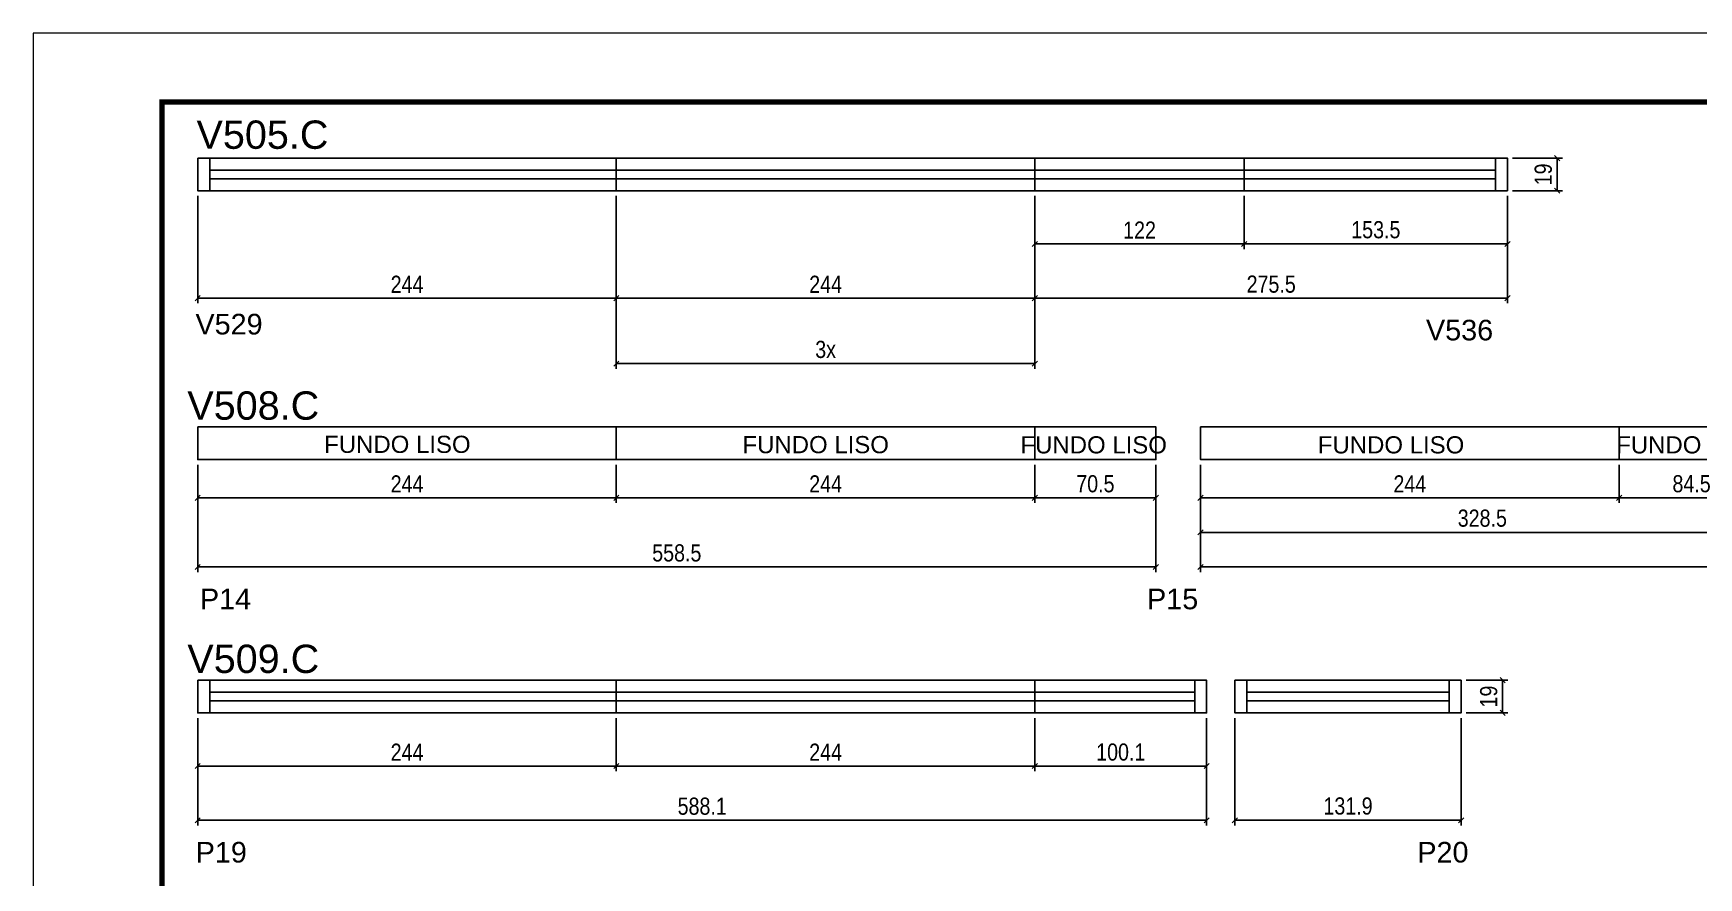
# Model space of a CAD drawing. Extents: x 2216 to 8470, y 226 to 4722.
# Drawn here: x 5400 to 6371, y 3081 to 3573 of the extents above; entities that cross this region are included whole.
import ezdxf

# ---------------------------------------------------------------- set-up
doc = ezdxf.new("R2010")
doc.units = 0
doc.linetypes.add('DASHED', pattern=[0.75, 0.5, -0.25])
doc.layers.add('00 - FELIPE', color=2, linetype='Continuous', plot=False)
for name, color, linetype in [('5', 5, 'Continuous'), ('COTA', 241, 'Continuous'), ('NOMENCLATURA', 7, 'Continuous'), ('Painéis', 200, 'Continuous'), ('SARR_2.2x7', 40, 'Continuous')]:
    doc.layers.add(name, color=color, linetype=linetype)
for name, color, linetype, lineweight in [('Folhas', 255, 'Continuous', 9), ('Romaneio', 3, 'Continuous', 13), ('SARRAFO DE PRESSAO', 251, 'DASHED', 9)]:
    doc.layers.add(name, color=color, linetype=linetype, lineweight=lineweight)
doc.styles.add('ARIAL', font='arial.ttf')
doc.styles.add('COTA TECNICA', font='techl___.ttf', dxfattribs={"height": 10})
doc.styles.add('COTA TECNICA-50', font='techl___.ttf', dxfattribs={"height": 10})
doc.styles.get("Standard").update_dxf_attribs({"font": 'arial.ttf'})
doc.dimstyles.new('COTA PAINEL-50', dxfattribs={"dimtxt": 10, "dimasz": 3, "dimexe": 3, "dimexo": 3, "dimgap": 3, "dimtad": 1, "dimdec": 1, "dimzin": 12, "dimdsep": 46, "dimtxsty": 'COTA TECNICA-50', "dimblk1": 'OBLIQUE', "dimblk2": 'OBLIQUE', "dimsah": 1, "dimcen": 0.9, "dimclrd": 4, "dimclre": 4, "dimclrt": 240, "dimadec": 1, "dimazin": 3, "dimtfac": 1, "dimtdec": 1, "dimtmove": 0, "dimatfit": 3, "dimfxl": 1, "dimtolj": 1, "dimtzin": 12, "dimarcsym": 0})
doc.dimstyles.new('PAINEL', dxfattribs={"dimtxt": 10, "dimasz": 3, "dimexe": 3, "dimexo": 3, "dimgap": 3, "dimtad": 1, "dimdec": 1, "dimzin": 12, "dimdsep": 46, "dimtxsty": 'COTA TECNICA', "dimblk1": 'OBLIQUE', "dimblk2": 'OBLIQUE', "dimsah": 1, "dimcen": 0.9, "dimclrd": 4, "dimclre": 4, "dimclrt": 240, "dimadec": 1, "dimazin": 3, "dimtfac": 1, "dimtdec": 1, "dimtmove": 0, "dimatfit": 3, "dimfxl": 1, "dimtolj": 1, "dimtzin": 12, "dimarcsym": 0})

# ---------------------------------------------------------------- blocks, each defined once
blk = doc.blocks.new('9999999999')
at = {"layer": 'Folhas'}
blk.add_lwpolyline([(98138.98, 34190.21), (99623.98, 34190.21), (99623.98, 35240.21), (98138.98, 35240.21)], close=True, dxfattribs=at)
at = {"layer": 'Folhas', "color": 30, "const_width": 3}
blk.add_lwpolyline([(98213.98, 34230.21), (99583.98, 34230.21), (99583.98, 35200.21), (98213.98, 35200.21)], close=True, dxfattribs=at)
blk = doc.blocks.new('_Oblique')
at = {"color": 0, "linetype": 'ByBlock', "lineweight": -2}
blk.add_line((-0.5, -0.5), (0.5, 0.5), dxfattribs=at)
blk = doc.blocks.new('*D50')
at = {"layer": 'Defpoints', "color": 0, "linetype": 'ByBlock', "transparency": 16777216}
for p in [(5495.55, 3481.56), (5739.55, 3481.56), (5739.55, 3418.99)]:
    blk.add_point(p, dxfattribs=at)
at = {"layer": 'Romaneio', "color": 4, "linetype": 'ByBlock', "lineweight": -2, "transparency": 16777216}
for p, q in [((5495.55, 3478.56), (5495.55, 3415.99)), ((5739.55, 3478.56), (5739.55, 3415.99)), ((5495.55, 3418.99), (5739.55, 3418.99))]:
    blk.add_line(p, q, dxfattribs=at)
at = {"layer": 'Romaneio', "color": 4, "linetype": 'ByBlock', "lineweight": -2, "transparency": 16777216, "xscale": 3, "yscale": 3, "zscale": 3, "rotation": 180}
blk.add_blockref('_Oblique', (5495.55, 3418.99), dxfattribs=at)
at = {"layer": 'Romaneio', "color": 4, "linetype": 'ByBlock', "lineweight": -2, "transparency": 16777216, "xscale": 3, "yscale": 3, "zscale": 3}
blk.add_blockref('_Oblique', (5739.55, 3418.99), dxfattribs=at)
at = {"layer": 'Romaneio', "color": 240, "linetype": 'ByBlock', "transparency": 16777216, "insert": (5617.55, 3427.07), "char_height": 10, "attachment_point": 5, "style": 'COTA TECNICA-50'}
blk.add_mtext('\\A1;244', dxfattribs=at)
blk = doc.blocks.new('*D51')
at = {"layer": 'Defpoints', "color": 0, "linetype": 'ByBlock', "transparency": 16777216}
for p in [(5739.55, 3481.56), (5983.55, 3481.56), (5983.55, 3418.99)]:
    blk.add_point(p, dxfattribs=at)
at = {"layer": 'Romaneio', "color": 4, "linetype": 'ByBlock', "lineweight": -2, "transparency": 16777216}
for p, q in [((5739.55, 3478.56), (5739.55, 3415.99)), ((5983.55, 3478.56), (5983.55, 3415.99)), ((5739.55, 3418.99), (5983.55, 3418.99))]:
    blk.add_line(p, q, dxfattribs=at)
at = {"layer": 'Romaneio', "color": 4, "linetype": 'ByBlock', "lineweight": -2, "transparency": 16777216, "xscale": 3, "yscale": 3, "zscale": 3, "rotation": 180}
blk.add_blockref('_Oblique', (5739.55, 3418.99), dxfattribs=at)
at = {"layer": 'Romaneio', "color": 4, "linetype": 'ByBlock', "lineweight": -2, "transparency": 16777216, "xscale": 3, "yscale": 3, "zscale": 3}
blk.add_blockref('_Oblique', (5983.55, 3418.99), dxfattribs=at)
at = {"layer": 'Romaneio', "color": 240, "linetype": 'ByBlock', "transparency": 16777216, "insert": (5861.55, 3427.07), "char_height": 10, "attachment_point": 5, "style": 'COTA TECNICA-50'}
blk.add_mtext('\\A1;244', dxfattribs=at)
blk = doc.blocks.new('*D175')
at = {"layer": 'COTA', "color": 4, "linetype": 'ByBlock', "lineweight": -2, "transparency": 16777216}
for p, q in [((5739.55, 3478.56), (5739.55, 3377.85)), ((5983.55, 3478.56), (5983.55, 3377.85)), ((5739.55, 3380.85), (5983.55, 3380.85))]:
    blk.add_line(p, q, dxfattribs=at)
at = {"layer": 'Defpoints', "color": 0, "linetype": 'ByBlock', "transparency": 16777216}
for p in [(5739.55, 3481.56), (5983.55, 3481.56), (5983.55, 3380.85)]:
    blk.add_point(p, dxfattribs=at)
at = {"layer": 'COTA', "color": 4, "linetype": 'ByBlock', "lineweight": -2, "transparency": 16777216, "xscale": 3, "yscale": 3, "zscale": 3, "rotation": 180}
blk.add_blockref('_Oblique', (5739.55, 3380.85), dxfattribs=at)
at = {"layer": 'COTA', "color": 4, "linetype": 'ByBlock', "lineweight": -2, "transparency": 16777216, "xscale": 3, "yscale": 3, "zscale": 3}
blk.add_blockref('_Oblique', (5983.55, 3380.85), dxfattribs=at)
at = {"layer": 'COTA', "color": 240, "linetype": 'ByBlock', "transparency": 16777216, "insert": (5861.55, 3389.07), "char_height": 10, "attachment_point": 5, "style": 'COTA TECNICA-50'}
blk.add_mtext('\\A1;3x', dxfattribs=at)
blk = doc.blocks.new('*D176')
at = {"layer": 'Defpoints', "color": 0, "linetype": 'ByBlock', "transparency": 16777216}
for p in [(5983.55, 3481.56), (6105.55, 3481.56), (6105.55, 3450.57)]:
    blk.add_point(p, dxfattribs=at)
at = {"layer": 'Romaneio', "color": 4, "linetype": 'ByBlock', "lineweight": -2, "transparency": 16777216}
for p, q in [((5983.55, 3478.56), (5983.55, 3447.57)), ((6105.55, 3478.56), (6105.55, 3447.57)), ((5983.55, 3450.57), (6105.55, 3450.57))]:
    blk.add_line(p, q, dxfattribs=at)
at = {"layer": 'Romaneio', "color": 4, "linetype": 'ByBlock', "lineweight": -2, "transparency": 16777216, "xscale": 3, "yscale": 3, "zscale": 3}
for p, rotation in [((5983.55, 3450.57), 180.0000727987055), ((6105.55, 3450.57), 7.27987054382e-05)]:
    blk.add_blockref('_Oblique', p, dxfattribs=dict(at, rotation=rotation))
at = {"layer": 'Romaneio', "color": 240, "linetype": 'ByBlock', "transparency": 16777216, "insert": (6044.55, 3458.63), "char_height": 10, "attachment_point": 5, "rotation": 0.00007, "style": 'COTA TECNICA-50'}
blk.add_mtext('\\A1;122', dxfattribs=at)
blk = doc.blocks.new('*D177')
at = {"layer": 'Defpoints', "color": 0, "linetype": 'ByBlock', "transparency": 16777216}
for p in [(6105.55, 3481.56), (6259.05, 3481.56), (6259.05, 3450.57)]:
    blk.add_point(p, dxfattribs=at)
at = {"layer": 'Romaneio', "color": 4, "linetype": 'ByBlock', "lineweight": -2, "transparency": 16777216}
for p, q in [((6105.55, 3478.56), (6105.55, 3447.57)), ((6259.05, 3478.56), (6259.05, 3447.57)), ((6105.55, 3450.57), (6259.05, 3450.57))]:
    blk.add_line(p, q, dxfattribs=at)
at = {"layer": 'Romaneio', "color": 4, "linetype": 'ByBlock', "lineweight": -2, "transparency": 16777216, "xscale": 3, "yscale": 3, "zscale": 3, "rotation": 180}
blk.add_blockref('_Oblique', (6105.55, 3450.57), dxfattribs=at)
at = {"layer": 'Romaneio', "color": 4, "linetype": 'ByBlock', "lineweight": -2, "transparency": 16777216, "xscale": 3, "yscale": 3, "zscale": 3}
blk.add_blockref('_Oblique', (6259.05, 3450.57), dxfattribs=at)
at = {"layer": 'Romaneio', "color": 240, "linetype": 'ByBlock', "transparency": 16777216, "insert": (6182.3, 3458.79), "char_height": 10, "attachment_point": 5, "style": 'COTA TECNICA-50'}
blk.add_mtext('\\A1;153.5', dxfattribs=at)
blk = doc.blocks.new('*D178')
at = {"layer": 'COTA', "color": 4, "linetype": 'ByBlock', "lineweight": -2, "transparency": 16777216}
for p, q in [((5983.55, 3478.56), (5983.55, 3415.99)), ((6259.05, 3478.56), (6259.05, 3415.99)), ((6259.05, 3418.99), (5983.55, 3418.99))]:
    blk.add_line(p, q, dxfattribs=at)
at = {"layer": 'Defpoints', "color": 0, "linetype": 'ByBlock', "transparency": 16777216}
for p in [(5983.55, 3481.56), (6259.05, 3481.56), (5983.55, 3418.99)]:
    blk.add_point(p, dxfattribs=at)
at = {"layer": 'COTA', "color": 4, "linetype": 'ByBlock', "lineweight": -2, "transparency": 16777216, "xscale": 3, "yscale": 3, "zscale": 3, "rotation": 180}
blk.add_blockref('_Oblique', (5983.55, 3418.99), dxfattribs=at)
at = {"layer": 'COTA', "color": 4, "linetype": 'ByBlock', "lineweight": -2, "transparency": 16777216, "xscale": 3, "yscale": 3, "zscale": 3}
blk.add_blockref('_Oblique', (6259.05, 3418.99), dxfattribs=at)
at = {"layer": 'COTA', "color": 240, "linetype": 'ByBlock', "transparency": 16777216, "insert": (6121.3, 3427.1), "char_height": 10, "attachment_point": 5, "style": 'COTA TECNICA-50'}
blk.add_mtext('\\A1;275.5', dxfattribs=at)
blk = doc.blocks.new('*D179')
at = {"layer": 'COTA', "color": 4, "linetype": 'ByBlock', "lineweight": -2, "transparency": 16777216}
for p, q in [((6262.05, 3500.56), (6291.02, 3500.56)), ((6288.02, 3481.56), (6288.02, 3500.56)), ((6262.05, 3481.56), (6291.02, 3481.56))]:
    blk.add_line(p, q, dxfattribs=at)
at = {"layer": 'Defpoints', "color": 0, "linetype": 'ByBlock', "transparency": 16777216}
for p in [(6259.05, 3500.56), (6288.02, 3500.56), (6259.05, 3481.56)]:
    blk.add_point(p, dxfattribs=at)
at = {"layer": 'COTA', "color": 4, "linetype": 'ByBlock', "lineweight": -2, "transparency": 16777216, "xscale": 3, "yscale": 3, "zscale": 3}
for p, rotation in [((6288.02, 3500.56), 90), ((6288.02, 3481.56), 270)]:
    blk.add_blockref('_Oblique', p, dxfattribs=dict(at, rotation=rotation))
at = {"layer": 'COTA', "color": 240, "linetype": 'ByBlock', "transparency": 16777216, "insert": (6279.93, 3491.06), "char_height": 10, "attachment_point": 5, "rotation": 90, "style": 'COTA TECNICA-50'}
blk.add_mtext('\\A1;19', dxfattribs=at)
blk = doc.blocks.new('*D180')
at = {"layer": 'COTA', "color": 4, "linetype": 'ByBlock', "lineweight": -2, "transparency": 16777216}
for p, q in [((5983.55, 3321.96), (5983.55, 3299.71)), ((6054.08, 3321.96), (6054.08, 3299.71)), ((5983.55, 3302.71), (6054.08, 3302.71))]:
    blk.add_line(p, q, dxfattribs=at)
at = {"layer": 'Defpoints', "color": 0, "linetype": 'ByBlock', "transparency": 16777216}
for p in [(5983.55, 3324.96), (6054.08, 3324.96), (6054.08, 3302.71)]:
    blk.add_point(p, dxfattribs=at)
at = {"layer": 'COTA', "color": 4, "linetype": 'ByBlock', "lineweight": -2, "transparency": 16777216, "xscale": 3, "yscale": 3, "zscale": 3, "rotation": 180}
blk.add_blockref('_Oblique', (5983.55, 3302.71), dxfattribs=at)
at = {"layer": 'COTA', "color": 4, "linetype": 'ByBlock', "lineweight": -2, "transparency": 16777216, "xscale": 3, "yscale": 3, "zscale": 3}
blk.add_blockref('_Oblique', (6054.08, 3302.71), dxfattribs=at)
at = {"layer": 'COTA', "color": 240, "linetype": 'ByBlock', "transparency": 16777216, "insert": (6018.81, 3310.82), "char_height": 10, "attachment_point": 5, "style": 'COTA TECNICA-50'}
blk.add_mtext('\\A1;70.5', dxfattribs=at)
blk = doc.blocks.new('*D181')
at = {"layer": 'Defpoints', "color": 0, "linetype": 'ByBlock', "transparency": 16777216}
for p in [(5495.55, 3324.96), (5739.55, 3324.96), (5739.55, 3302.71)]:
    blk.add_point(p, dxfattribs=at)
at = {"layer": 'Romaneio', "color": 4, "linetype": 'ByBlock', "lineweight": -2, "transparency": 16777216}
for p, q in [((5495.55, 3321.96), (5495.55, 3299.71)), ((5739.55, 3321.96), (5739.55, 3299.71)), ((5495.55, 3302.71), (5739.55, 3302.71))]:
    blk.add_line(p, q, dxfattribs=at)
at = {"layer": 'Romaneio', "color": 4, "linetype": 'ByBlock', "lineweight": -2, "transparency": 16777216, "xscale": 3, "yscale": 3, "zscale": 3, "rotation": 180}
blk.add_blockref('_Oblique', (5495.55, 3302.71), dxfattribs=at)
at = {"layer": 'Romaneio', "color": 4, "linetype": 'ByBlock', "lineweight": -2, "transparency": 16777216, "xscale": 3, "yscale": 3, "zscale": 3}
blk.add_blockref('_Oblique', (5739.55, 3302.71), dxfattribs=at)
at = {"layer": 'Romaneio', "color": 240, "linetype": 'ByBlock', "transparency": 16777216, "insert": (5617.55, 3310.78), "char_height": 10, "attachment_point": 5, "style": 'COTA TECNICA-50'}
blk.add_mtext('\\A1;244', dxfattribs=at)
blk = doc.blocks.new('*D52')
at = {"layer": 'Defpoints', "color": 0, "linetype": 'ByBlock', "transparency": 16777216}
for p in [(5739.55, 3324.96), (5983.55, 3324.96), (5983.55, 3302.71)]:
    blk.add_point(p, dxfattribs=at)
at = {"layer": 'Romaneio', "color": 4, "linetype": 'ByBlock', "lineweight": -2, "transparency": 16777216}
for p, q in [((5739.55, 3321.96), (5739.55, 3299.71)), ((5983.55, 3321.96), (5983.55, 3299.71)), ((5739.55, 3302.71), (5983.55, 3302.71))]:
    blk.add_line(p, q, dxfattribs=at)
at = {"layer": 'Romaneio', "color": 4, "linetype": 'ByBlock', "lineweight": -2, "transparency": 16777216, "xscale": 3, "yscale": 3, "zscale": 3, "rotation": 180}
blk.add_blockref('_Oblique', (5739.55, 3302.71), dxfattribs=at)
at = {"layer": 'Romaneio', "color": 4, "linetype": 'ByBlock', "lineweight": -2, "transparency": 16777216, "xscale": 3, "yscale": 3, "zscale": 3}
blk.add_blockref('_Oblique', (5983.55, 3302.71), dxfattribs=at)
at = {"layer": 'Romaneio', "color": 240, "linetype": 'ByBlock', "transparency": 16777216, "insert": (5861.55, 3310.78), "char_height": 10, "attachment_point": 5, "style": 'COTA TECNICA-50'}
blk.add_mtext('\\A1;244', dxfattribs=at)
blk = doc.blocks.new('*D53')
at = {"layer": 'COTA', "color": 4, "linetype": 'ByBlock', "lineweight": -2, "transparency": 16777216}
for p, q in [((5495.55, 3321.96), (5495.55, 3259.39)), ((6054.08, 3321.96), (6054.08, 3259.39)), ((6054.08, 3262.39), (5495.55, 3262.39))]:
    blk.add_line(p, q, dxfattribs=at)
at = {"layer": 'Defpoints', "color": 0, "linetype": 'ByBlock', "transparency": 16777216}
for p in [(5495.55, 3324.96), (6054.08, 3324.96), (5495.55, 3262.39)]:
    blk.add_point(p, dxfattribs=at)
at = {"layer": 'COTA', "color": 4, "linetype": 'ByBlock', "lineweight": -2, "transparency": 16777216, "xscale": 3, "yscale": 3, "zscale": 3, "rotation": 180}
blk.add_blockref('_Oblique', (5495.55, 3262.39), dxfattribs=at)
at = {"layer": 'COTA', "color": 4, "linetype": 'ByBlock', "lineweight": -2, "transparency": 16777216, "xscale": 3, "yscale": 3, "zscale": 3}
blk.add_blockref('_Oblique', (6054.08, 3262.39), dxfattribs=at)
at = {"layer": 'COTA', "color": 240, "linetype": 'ByBlock', "transparency": 16777216, "insert": (5774.81, 3270.52), "char_height": 10, "attachment_point": 5, "style": 'COTA TECNICA-50'}
blk.add_mtext('\\A1;558.5', dxfattribs=at)
blk = doc.blocks.new('*D183')
at = {"layer": 'Defpoints', "color": 0, "linetype": 'ByBlock', "transparency": 16777216}
for p in [(6080.12, 3324.96), (6324.12, 3324.96), (6324.12, 3302.71)]:
    blk.add_point(p, dxfattribs=at)
at = {"layer": 'Romaneio', "color": 4, "linetype": 'ByBlock', "lineweight": -2, "transparency": 16777216}
for p, q in [((6080.12, 3321.96), (6080.12, 3299.71)), ((6324.12, 3321.96), (6324.12, 3299.71)), ((6080.12, 3302.71), (6324.12, 3302.71))]:
    blk.add_line(p, q, dxfattribs=at)
at = {"layer": 'Romaneio', "color": 4, "linetype": 'ByBlock', "lineweight": -2, "transparency": 16777216, "xscale": 3, "yscale": 3, "zscale": 3, "rotation": 180}
blk.add_blockref('_Oblique', (6080.12, 3302.71), dxfattribs=at)
at = {"layer": 'Romaneio', "color": 4, "linetype": 'ByBlock', "lineweight": -2, "transparency": 16777216, "xscale": 3, "yscale": 3, "zscale": 3}
blk.add_blockref('_Oblique', (6324.12, 3302.71), dxfattribs=at)
at = {"layer": 'Romaneio', "color": 240, "linetype": 'ByBlock', "transparency": 16777216, "insert": (6202.12, 3310.78), "char_height": 10, "attachment_point": 5, "style": 'COTA TECNICA-50'}
blk.add_mtext('\\A1;244', dxfattribs=at)
blk = doc.blocks.new('*D55')
at = {"layer": 'COTA', "color": 4, "linetype": 'ByBlock', "lineweight": -2, "transparency": 16777216}
for p, q in [((6080.12, 3321.96), (6080.12, 3259.39)), ((6790.15, 3321.96), (6790.15, 3259.39)), ((6790.15, 3262.39), (6080.12, 3262.39))]:
    blk.add_line(p, q, dxfattribs=at)
at = {"layer": 'Defpoints', "color": 0, "linetype": 'ByBlock', "transparency": 16777216}
for p in [(6080.12, 3324.96), (6790.15, 3324.96), (6080.12, 3262.39)]:
    blk.add_point(p, dxfattribs=at)
at = {"layer": 'COTA', "color": 4, "linetype": 'ByBlock', "lineweight": -2, "transparency": 16777216, "xscale": 3, "yscale": 3, "zscale": 3, "rotation": 180}
blk.add_blockref('_Oblique', (6080.12, 3262.39), dxfattribs=at)
at = {"layer": 'COTA', "color": 4, "linetype": 'ByBlock', "lineweight": -2, "transparency": 16777216, "xscale": 3, "yscale": 3, "zscale": 3}
blk.add_blockref('_Oblique', (6790.15, 3262.39), dxfattribs=at)
at = {"layer": 'COTA', "color": 240, "linetype": 'ByBlock', "transparency": 16777216, "insert": (6435.14, 3270.49), "char_height": 10, "attachment_point": 5, "style": 'COTA TECNICA-50'}
blk.add_mtext('\\A1;710', dxfattribs=at)
blk = doc.blocks.new('*D185')
at = {"layer": 'COTA', "color": 4, "linetype": 'ByBlock', "lineweight": -2, "transparency": 16777216}
for p, q in [((5983.55, 3174.42), (5983.55, 3143.43)), ((6083.68, 3174.42), (6083.68, 3143.43)), ((5983.55, 3146.43), (6083.68, 3146.43))]:
    blk.add_line(p, q, dxfattribs=at)
at = {"layer": 'Defpoints', "color": 0, "linetype": 'ByBlock', "transparency": 16777216}
for p in [(5983.55, 3177.42), (6083.68, 3177.42), (6083.68, 3146.43)]:
    blk.add_point(p, dxfattribs=at)
at = {"layer": 'COTA', "color": 4, "linetype": 'ByBlock', "lineweight": -2, "transparency": 16777216, "xscale": 3, "yscale": 3, "zscale": 3, "rotation": 180}
blk.add_blockref('_Oblique', (5983.55, 3146.43), dxfattribs=at)
at = {"layer": 'COTA', "color": 4, "linetype": 'ByBlock', "lineweight": -2, "transparency": 16777216, "xscale": 3, "yscale": 3, "zscale": 3}
blk.add_blockref('_Oblique', (6083.68, 3146.43), dxfattribs=at)
at = {"layer": 'COTA', "color": 240, "linetype": 'ByBlock', "transparency": 16777216, "insert": (6033.61, 3154.53), "char_height": 10, "attachment_point": 5, "style": 'COTA TECNICA-50'}
blk.add_mtext('\\A1;100.1', dxfattribs=at)
blk = doc.blocks.new('*D125')
at = {"layer": 'Defpoints', "color": 0, "linetype": 'ByBlock', "transparency": 16777216}
for p in [(5495.55, 3177.42), (5739.55, 3177.42), (5739.55, 3146.43)]:
    blk.add_point(p, dxfattribs=at)
at = {"layer": 'Romaneio', "color": 4, "linetype": 'ByBlock', "lineweight": -2, "transparency": 16777216}
for p, q in [((5495.55, 3174.42), (5495.55, 3143.43)), ((5739.55, 3174.42), (5739.55, 3143.43)), ((5495.55, 3146.43), (5739.55, 3146.43))]:
    blk.add_line(p, q, dxfattribs=at)
at = {"layer": 'Romaneio', "color": 4, "linetype": 'ByBlock', "lineweight": -2, "transparency": 16777216, "xscale": 3, "yscale": 3, "zscale": 3, "rotation": 180}
blk.add_blockref('_Oblique', (5495.55, 3146.43), dxfattribs=at)
at = {"layer": 'Romaneio', "color": 4, "linetype": 'ByBlock', "lineweight": -2, "transparency": 16777216, "xscale": 3, "yscale": 3, "zscale": 3}
blk.add_blockref('_Oblique', (5739.55, 3146.43), dxfattribs=at)
at = {"layer": 'Romaneio', "color": 240, "linetype": 'ByBlock', "transparency": 16777216, "insert": (5617.55, 3154.51), "char_height": 10, "attachment_point": 5, "style": 'COTA TECNICA-50'}
blk.add_mtext('\\A1;244', dxfattribs=at)
blk = doc.blocks.new('*D14')
at = {"layer": 'Defpoints', "color": 0, "linetype": 'ByBlock', "transparency": 16777216}
for p in [(5739.55, 3177.42), (5983.55, 3177.42), (5983.55, 3146.43)]:
    blk.add_point(p, dxfattribs=at)
at = {"layer": 'Romaneio', "color": 4, "linetype": 'ByBlock', "lineweight": -2, "transparency": 16777216}
for p, q in [((5739.55, 3174.42), (5739.55, 3143.43)), ((5983.55, 3174.42), (5983.55, 3143.43)), ((5739.55, 3146.43), (5983.55, 3146.43))]:
    blk.add_line(p, q, dxfattribs=at)
at = {"layer": 'Romaneio', "color": 4, "linetype": 'ByBlock', "lineweight": -2, "transparency": 16777216, "xscale": 3, "yscale": 3, "zscale": 3, "rotation": 180}
blk.add_blockref('_Oblique', (5739.55, 3146.43), dxfattribs=at)
at = {"layer": 'Romaneio', "color": 4, "linetype": 'ByBlock', "lineweight": -2, "transparency": 16777216, "xscale": 3, "yscale": 3, "zscale": 3}
blk.add_blockref('_Oblique', (5983.55, 3146.43), dxfattribs=at)
at = {"layer": 'Romaneio', "color": 240, "linetype": 'ByBlock', "transparency": 16777216, "insert": (5861.55, 3154.51), "char_height": 10, "attachment_point": 5, "style": 'COTA TECNICA-50'}
blk.add_mtext('\\A1;244', dxfattribs=at)
blk = doc.blocks.new('*D15')
at = {"layer": 'COTA', "color": 4, "linetype": 'ByBlock', "lineweight": -2, "transparency": 16777216}
for p, q in [((5495.55, 3174.42), (5495.55, 3111.86)), ((6083.68, 3174.42), (6083.68, 3111.86)), ((6083.68, 3114.86), (5495.55, 3114.86))]:
    blk.add_line(p, q, dxfattribs=at)
at = {"layer": 'Defpoints', "color": 0, "linetype": 'ByBlock', "transparency": 16777216}
for p in [(5495.55, 3177.42), (6083.68, 3177.42), (5495.55, 3114.86)]:
    blk.add_point(p, dxfattribs=at)
at = {"layer": 'COTA', "color": 4, "linetype": 'ByBlock', "lineweight": -2, "transparency": 16777216, "xscale": 3, "yscale": 3, "zscale": 3, "rotation": 180}
blk.add_blockref('_Oblique', (5495.55, 3114.86), dxfattribs=at)
at = {"layer": 'COTA', "color": 4, "linetype": 'ByBlock', "lineweight": -2, "transparency": 16777216, "xscale": 3, "yscale": 3, "zscale": 3}
blk.add_blockref('_Oblique', (6083.68, 3114.86), dxfattribs=at)
at = {"layer": 'COTA', "color": 240, "linetype": 'ByBlock', "transparency": 16777216, "insert": (5789.61, 3122.99), "char_height": 10, "attachment_point": 5, "style": 'COTA TECNICA-50'}
blk.add_mtext('\\A1;588.1', dxfattribs=at)
blk = doc.blocks.new('*D126')
at = {"layer": 'Defpoints', "color": 0, "linetype": 'ByBlock', "transparency": 16777216}
for p in [(6100.14, 3177.42), (6232.04, 3177.42), (6100.14, 3114.86)]:
    blk.add_point(p, dxfattribs=at)
at = {"layer": 'Romaneio', "color": 4, "linetype": 'ByBlock', "lineweight": -2, "transparency": 16777216}
for p, q in [((6100.14, 3174.42), (6100.14, 3111.86)), ((6232.04, 3174.42), (6232.04, 3111.86)), ((6232.04, 3114.86), (6100.14, 3114.86))]:
    blk.add_line(p, q, dxfattribs=at)
at = {"layer": 'Romaneio', "color": 4, "linetype": 'ByBlock', "lineweight": -2, "transparency": 16777216, "xscale": 3, "yscale": 3, "zscale": 3}
for p, rotation in [((6100.14, 3114.86), 180.0000000138623), ((6232.04, 3114.86), 1.38623513e-08)]:
    blk.add_blockref('_Oblique', p, dxfattribs=dict(at, rotation=rotation))
at = {"layer": 'Romaneio', "color": 240, "linetype": 'ByBlock', "transparency": 16777216, "insert": (6166.09, 3123.11), "char_height": 10, "attachment_point": 5, "rotation": 0, "style": 'COTA TECNICA-50'}
blk.add_mtext('\\A1;131.9', dxfattribs=at)
blk = doc.blocks.new('*D127')
at = {"layer": 'COTA', "color": 4, "linetype": 'ByBlock', "lineweight": -2, "transparency": 16777216}
for p, q in [((6235.04, 3196.42), (6259.22, 3196.42)), ((6256.22, 3177.42), (6256.22, 3196.42)), ((6235.04, 3177.42), (6259.22, 3177.42))]:
    blk.add_line(p, q, dxfattribs=at)
at = {"layer": 'Defpoints', "color": 0, "linetype": 'ByBlock', "transparency": 16777216}
for p in [(6232.04, 3196.42), (6256.22, 3196.42), (6232.04, 3177.42)]:
    blk.add_point(p, dxfattribs=at)
at = {"layer": 'COTA', "color": 4, "linetype": 'ByBlock', "lineweight": -2, "transparency": 16777216, "xscale": 3, "yscale": 3, "zscale": 3}
for p, rotation in [((6256.22, 3196.42), 90), ((6256.22, 3177.42), 270)]:
    blk.add_blockref('_Oblique', p, dxfattribs=dict(at, rotation=rotation))
at = {"layer": 'COTA', "color": 240, "linetype": 'ByBlock', "transparency": 16777216, "insert": (6248.13, 3186.92), "char_height": 10, "attachment_point": 5, "rotation": 90, "style": 'COTA TECNICA-50'}
blk.add_mtext('\\A1;19', dxfattribs=at)
blk = doc.blocks.new('*D221')
at = {"layer": '00 - FELIPE', "color": 4, "lineweight": -2, "transparency": 16777216}
for p, q in [((6408.62, 3321.96), (6408.62, 3279.53)), ((6080.12, 3279.96), (6080.12, 3285.53)), ((6080.12, 3282.53), (6408.62, 3282.53))]:
    blk.add_line(p, q, dxfattribs=at)
at = {"layer": 'Defpoints', "color": 0, "transparency": 16777216}
for p in [(6408.62, 3324.96), (6408.62, 3282.53), (6080.12, 3276.96)]:
    blk.add_point(p, dxfattribs=at)
at = {"layer": '00 - FELIPE', "color": 4, "lineweight": -2, "transparency": 16777216, "xscale": 3, "yscale": 3, "zscale": 3, "rotation": 180}
blk.add_blockref('_Oblique', (6080.12, 3282.53), dxfattribs=at)
at = {"layer": '00 - FELIPE', "color": 4, "lineweight": -2, "transparency": 16777216, "xscale": 3, "yscale": 3, "zscale": 3}
blk.add_blockref('_Oblique', (6408.62, 3282.53), dxfattribs=at)
at = {"layer": '00 - FELIPE', "color": 240, "transparency": 16777216, "insert": (6244.37, 3290.77), "char_height": 10, "attachment_point": 5, "style": 'COTA TECNICA'}
blk.add_mtext('\\A1;328.5', dxfattribs=at)
blk = doc.blocks.new('*D223')
at = {"layer": '00 - FELIPE', "color": 4, "lineweight": -2, "transparency": 16777216}
for p, q in [((6324.12, 3321.96), (6324.12, 3299.71)), ((6408.62, 3321.96), (6408.62, 3299.71)), ((6324.12, 3302.71), (6408.62, 3302.71))]:
    blk.add_line(p, q, dxfattribs=at)
at = {"layer": 'Defpoints', "color": 0, "transparency": 16777216}
for p in [(6324.12, 3324.96), (6408.62, 3324.96), (6408.62, 3302.71)]:
    blk.add_point(p, dxfattribs=at)
at = {"layer": '00 - FELIPE', "color": 4, "lineweight": -2, "transparency": 16777216, "xscale": 3, "yscale": 3, "zscale": 3, "rotation": 180}
blk.add_blockref('_Oblique', (6324.12, 3302.71), dxfattribs=at)
at = {"layer": '00 - FELIPE', "color": 4, "lineweight": -2, "transparency": 16777216, "xscale": 3, "yscale": 3, "zscale": 3}
blk.add_blockref('_Oblique', (6408.62, 3302.71), dxfattribs=at)
at = {"layer": '00 - FELIPE', "color": 240, "transparency": 16777216, "insert": (6366.37, 3310.84), "char_height": 10, "attachment_point": 5, "style": 'COTA TECNICA'}
blk.add_mtext('\\A1;84.5', dxfattribs=at)

msp = doc.modelspace()

# ---------------------------------------------------------------- linework, layer by layer
at = {"layer": 'Painéis', "linetype": 'Continuous'}
for points in [[(5495.55, 3500.56), (5739.55, 3500.56), (5739.55, 3481.56), (5495.55, 3481.56)], [(5739.55, 3500.56), (5983.55, 3500.56), (5983.55, 3481.56), (5739.55, 3481.56)], [(5983.55, 3500.56), (6105.55, 3500.56), (6105.55, 3481.56), (5983.55, 3481.56)], [(6105.55, 3481.56), (6259.05, 3481.56), (6259.05, 3500.56), (6105.55, 3500.56)], [(5495.55, 3343.96), (5739.55, 3343.96), (5739.55, 3324.96), (5495.55, 3324.96)], [(5739.55, 3343.96), (5983.55, 3343.96), (5983.55, 3324.96), (5739.55, 3324.96)], [(6080.12, 3343.96), (6324.12, 3343.96), (6324.12, 3324.96), (6080.12, 3324.96)], [(6324.12, 3343.96), (6408.62, 3343.96), (6408.62, 3324.96), (6324.12, 3324.96)], [(5495.55, 3196.42), (5739.55, 3196.42), (5739.55, 3177.42), (5495.55, 3177.42)], [(5739.55, 3196.42), (5983.55, 3196.42), (5983.55, 3177.42), (5739.55, 3177.42)], [(6100.14, 3196.42), (6232.04, 3196.42), (6232.04, 3177.42), (6100.14, 3177.42)]]:
    msp.add_lwpolyline(points, close=True, dxfattribs=at)
at = {"layer": 'Painéis', "linetype": 'ByBlock'}
for points in [[(5983.55, 3343.96), (6054.08, 3343.96), (6054.08, 3324.96), (5983.55, 3324.96)], [(5983.55, 3196.42), (6083.68, 3196.42), (6083.68, 3177.42), (5983.55, 3177.42)]]:
    msp.add_lwpolyline(points, close=True, dxfattribs=at)
at = {"layer": 'SARR_2.2x7', "linetype": 'Continuous'}
for p, q in [((5502.55, 3500.56), (5502.55, 3481.56)), ((6252.05, 3500.56), (6252.05, 3481.56)), ((5739.55, 3493.56), (5502.55, 3493.56)), ((5502.55, 3488.56), (5739.55, 3488.56)), ((5983.55, 3493.56), (5739.55, 3493.56)), ((5739.55, 3488.56), (5983.55, 3488.56)), ((6252.05, 3493.56), (5983.55, 3493.56)), ((5983.55, 3488.56), (6252.05, 3488.56)), ((5502.55, 3196.42), (5502.55, 3177.42)), ((6076.71, 3196.42), (6076.71, 3177.42)), ((6107.14, 3196.42), (6107.14, 3177.42)), ((6225.04, 3196.42), (6225.04, 3177.42)), ((5739.55, 3189.42), (5502.55, 3189.42)), ((5502.55, 3184.42), (5739.55, 3184.42)), ((5983.55, 3189.42), (5739.55, 3189.42)), ((5739.55, 3184.42), (5983.55, 3184.42)), ((5983.55, 3189.42), (6076.71, 3189.42)), ((6076.71, 3184.42), (5983.55, 3184.42)), ((6107.14, 3189.42), (6225.04, 3189.42)), ((6225.04, 3184.42), (6107.14, 3184.42))]:
    msp.add_line(p, q, dxfattribs=at)

# ---------------------------------------------------------------- block references
at = {"layer": 'SARRAFO DE PRESSAO', "color": 6, "linetype": 'ByBlock'}
msp.add_blockref('9999999999', (-92739.29, -31666.96), dxfattribs=at)

# ---------------------------------------------------------------- texts
at = {"color": 0, "linetype": 'Continuous', "ltscale": 5, "style": 'ARIAL'}
for p in [(5569.23, 3328.84), (5813.09, 3328.66), (5975.14, 3328.54), (6148.48, 3328.54), (6322.42, 3328.54)]:
    msp.add_text('FUNDO LISO', height=10, dxfattribs=at).set_placement(p)
at = {"layer": '5', "linetype": 'Continuous'}
for s, p in [('V529', (5494.21, 3397.85)), ('V536', (6211.54, 3394.38)), ('P14', (5496.84, 3237.77)), ('P15', (6048.93, 3237.77)), ('P19', (5494.35, 3090.24)), ('P20', (6206.5, 3090.24))]:
    msp.add_text(s, height=12, rotation=359.99996, dxfattribs=at).set_placement(p)
at = {"layer": 'NOMENCLATURA', "linetype": 'Continuous'}
for s, p in [('V505.C', (5494.83, 3505.97)), ('V508.C', (5489.48, 3348.18)), ('V509.C', (5489.48, 3200.64))]:
    msp.add_text(s, height=16.5, dxfattribs=at).set_placement(p)

# ---------------------------------------------------------------- dimensions: what is measured, and where the dimension line sits
at = {"layer": '00 - FELIPE'}
for base, p1, picture, middle in [((6408.62, 3282.53), (6080.12, 3276.96), '*D221', (6244.37, 3290.77)), ((6408.62, 3302.71), (6324.12, 3324.96), '*D223', (6366.37, 3310.84))]:
    dim = msp.add_linear_dim(base=base, p1=p1, p2=(6408.62, 3324.96), dimstyle='PAINEL', dxfattribs=at)
    dim.commit()
    dim.dimension.update_dxf_attribs({"geometry": picture, "text_midpoint": middle})
at = {"layer": 'COTA', "linetype": 'ByBlock'}
for base, p1, p2, picture, middle in [((6288.02, 3500.56), (6259.05, 3481.56), (6259.05, 3500.56), '*D179', (6279.93, 3491.06)), ((6256.22, 3196.42), (6232.04, 3177.42), (6232.04, 3196.42), '*D127', (6248.13, 3186.92))]:
    dim = msp.add_linear_dim(base=base, p1=p1, p2=p2, angle=90, dimstyle='COTA PAINEL-50', override={"dimarcsym": 1}, dxfattribs=at)
    dim.commit()
    dim.dimension.update_dxf_attribs({"geometry": picture, "text_midpoint": middle})
dim = msp.add_linear_dim(base=(5983.55, 3380.85), p1=(5739.55, 3481.56), p2=(5983.55, 3481.56), text='3x', dimstyle='COTA PAINEL-50', override={"dimarcsym": 1}, dxfattribs=at)
dim.commit()
dim.dimension.update_dxf_attribs({"geometry": '*D175', "text_midpoint": (5861.55, 3389.07)})
for base, p1, p2, picture, middle in [((5983.55, 3418.99), (6259.05, 3481.56), (5983.55, 3481.56), '*D178', (6121.3, 3427.1)), ((5495.55, 3262.39), (6054.08, 3324.96), (5495.55, 3324.96), '*D53', (5774.81, 3270.52)), ((6054.08, 3302.71), (5983.55, 3324.96), (6054.08, 3324.96), '*D180', (6018.81, 3310.82)), ((6080.12, 3262.39), (6790.15, 3324.96), (6080.12, 3324.96), '*D55', (6435.14, 3270.49)), ((5495.55, 3114.86), (6083.68, 3177.42), (5495.55, 3177.42), '*D15', (5789.61, 3122.99)), ((6083.68, 3146.43), (5983.55, 3177.42), (6083.68, 3177.42), '*D185', (6033.61, 3154.53))]:
    dim = msp.add_linear_dim(base=base, p1=p1, p2=p2, dimstyle='COTA PAINEL-50', override={"dimarcsym": 1}, dxfattribs=at)
    dim.commit()
    dim.dimension.update_dxf_attribs({"geometry": picture, "text_midpoint": middle})
at = {"layer": 'Romaneio', "linetype": 'ByBlock'}
for p1, p2, distance, picture, middle in [((5495.55, 3481.56), (5739.55, 3481.56), -62.56, '*D50', (5617.55, 3427.07)), ((5739.55, 3481.56), (5983.55, 3481.56), -62.56, '*D51', (5861.55, 3427.07)), ((5983.55, 3481.56), (6105.55, 3481.56), -30.99, '*D176', (6044.55, 3458.63)), ((6105.55, 3481.56), (6259.05, 3481.56), -30.99, '*D177', (6182.3, 3458.79)), ((5495.55, 3324.96), (5739.55, 3324.96), -22.25, '*D181', (5617.55, 3310.78)), ((5739.55, 3324.96), (5983.55, 3324.96), -22.25, '*D52', (5861.55, 3310.78)), ((6080.12, 3324.96), (6324.12, 3324.96), -22.25, '*D183', (6202.12, 3310.78)), ((5495.55, 3177.42), (5739.55, 3177.42), -30.99, '*D125', (5617.55, 3154.51)), ((5739.55, 3177.42), (5983.55, 3177.42), -30.99, '*D14', (5861.55, 3154.51)), ((6232.04, 3177.42), (6100.14, 3177.42), 62.56, '*D126', (6166.09, 3123.11))]:
    dim = msp.add_aligned_dim(p1=p1, p2=p2, distance=distance, dimstyle='COTA PAINEL-50', override={"dimarcsym": 1}, dxfattribs=at)
    dim.commit()
    dim.dimension.update_dxf_attribs({"geometry": picture, "text_midpoint": middle})

doc.saveas('drawing.dxf')
